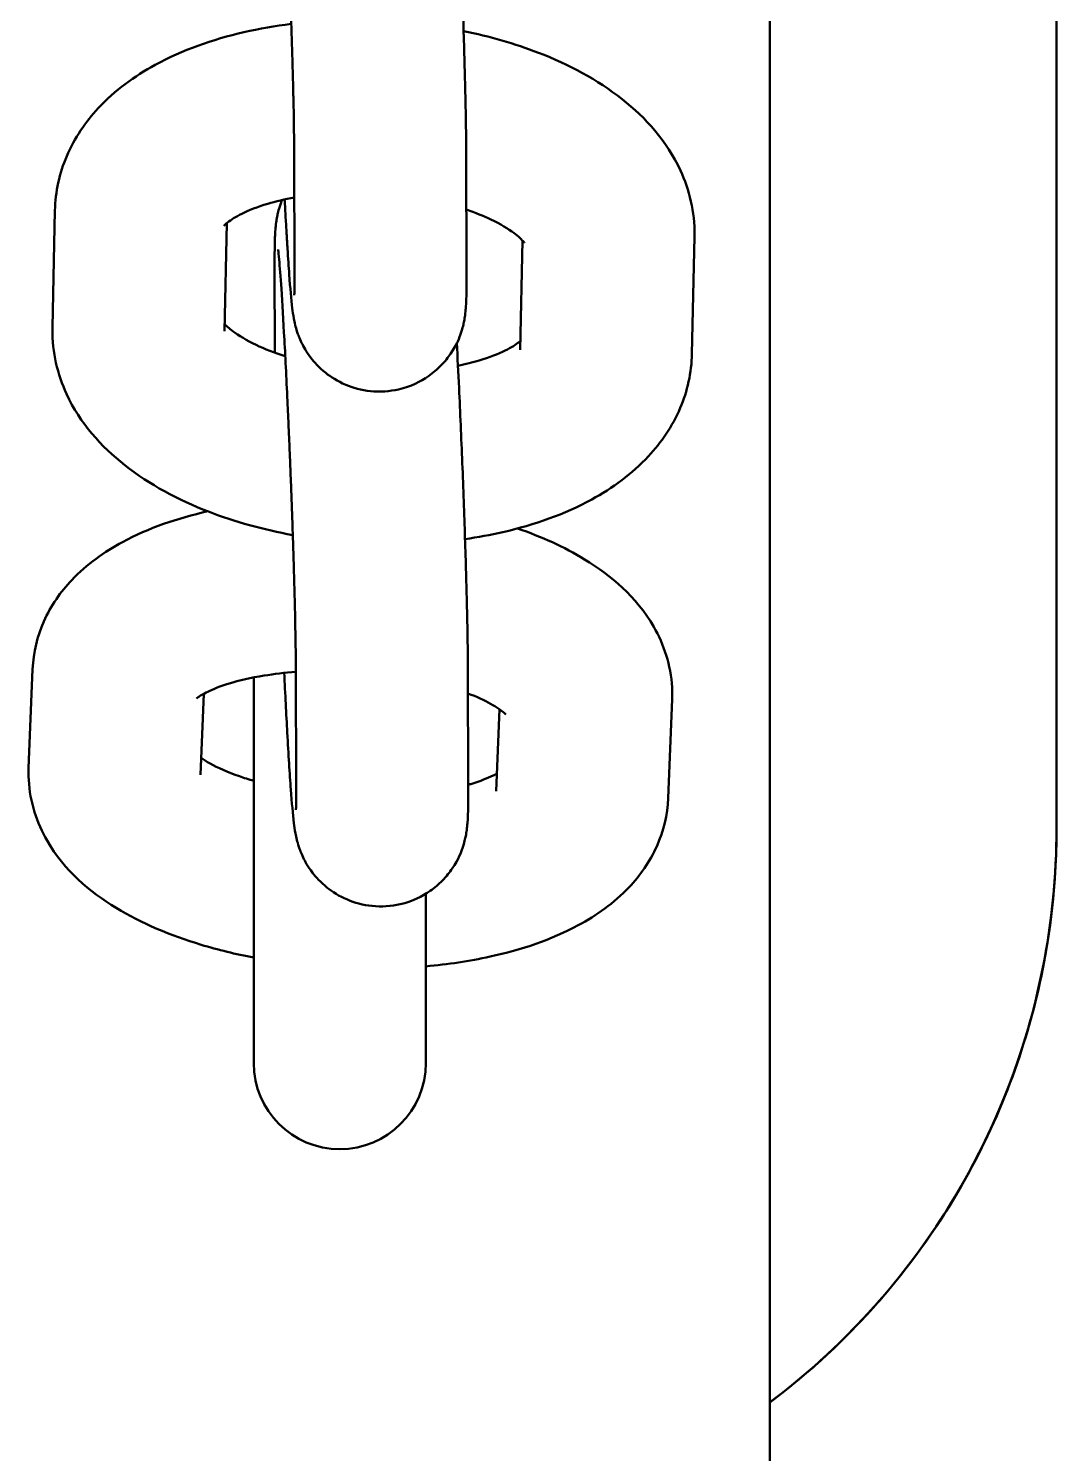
# Model space of a CAD drawing. Header units: millimetres. Extents: x 170 to 5770, y -1450 to 5650.
# Drawn here: x 2511.64 to 2547.5, y 2013.22 to 2062.91 of the extents above; entities that cross this region are included whole.
import ezdxf

# ---------------------------------------------------------------- set-up
doc = ezdxf.new("R2010")
doc.units = ezdxf.units.MM
doc.header["$LTSCALE"] = 10
doc.layers.add('Viditelná (ISO)', color=7, linetype='Continuous', lineweight=50)

# ---------------------------------------------------------------- blocks, each defined once
blk = doc.blocks.new('VVZ-VH101-2')
at = {"layer": 'Viditelná (ISO)'}
for p, q in [((2367.5, -3560.114), (2367.5, -3655)), ((2377.5, -3570.59), (2377.5, -3615)), ((2377.5, -3570.59), (2377.5, -3615)), ((2350.909, -3591.414), (2350.923, -3595.603)), ((2356.909, -3591.395), (2356.922, -3595.584)), ((2342.474, -3597.517), (2342.562, -3593.44)), ((2348.473, -3597.647), (2348.554, -3593.877)), ((2364.874, -3594.352), (2364.785, -3598.429)), ((2358.869, -3594.48), (2358.787, -3598.299)), ((2350.236, -3598.396), (2350.226, -3595.36)), ((2350.966, -3609.366), (2350.979, -3613.555)), ((2356.966, -3609.347), (2356.979, -3613.536)), ((2341.646, -3612.877), (2341.785, -3609.428)), ((2349.5, -3609.718), (2349.5, -3623.167)), ((2347.642, -3613.118), (2347.755, -3610.286)), ((2358.074, -3610.829), (2357.959, -3613.688)), ((2364.093, -3610.478), (2363.955, -3613.928)), ((2355.5, -3623.167), (2355.5, -3617.262))]:
    blk.add_line(p, q, dxfattribs=at)
blk.add_arc((2352.5, -3623.167), 3, 180, 0, dxfattribs=at)
for points, knots in [([(2350.289, -3576.842), (2350.289, -3576.842), (2350.291, -3576.853), (2350.3, -3576.925), (2350.312, -3577.041), (2350.348, -3577.442), (2350.375, -3577.793), (2350.437, -3578.716), (2350.473, -3579.318), (2350.548, -3580.69), (2350.587, -3581.465), (2350.634, -3582.483), (2350.643, -3582.689), (2350.661, -3583.108), (2350.671, -3583.32), (2350.689, -3583.747), (2350.698, -3583.962), (2350.715, -3584.389), (2350.724, -3584.601), (2350.74, -3585.026), (2350.748, -3585.238), (2350.764, -3585.664), (2350.772, -3585.877), (2350.787, -3586.299), (2350.794, -3586.509), (2350.808, -3586.921), (2350.814, -3587.123), (2350.827, -3587.521), (2350.833, -3587.717), (2350.844, -3588.103), (2350.85, -3588.294), (2350.86, -3588.667), (2350.865, -3588.849), (2350.874, -3589.202), (2350.878, -3589.372), (2350.896, -3590.192), (2350.905, -3590.763), (2350.909, -3591.282), (2350.909, -3591.35), (2350.909, -3591.414)], [3.880152, 3.880152, 3.880152, 3.880152, 3.93327, 3.93327, 4.093312, 4.093312, 4.3531, 4.3531, 4.656681, 4.656681, 4.970805, 4.970805, 5.049531, 5.049531, 5.129265, 5.129265, 5.208991, 5.208991, 5.287698, 5.287698, 5.366529, 5.366529, 5.446389, 5.446389, 5.526261, 5.526261, 5.605124, 5.605124, 5.683693, 5.683693, 5.763315, 5.763315, 5.842974, 5.842974, 5.921644, 5.921644, 6.234319, 6.234319, 6.283185, 6.283185, 6.283185, 6.283185]), ([(2356.525, -3580.104), (2356.551, -3580.603), (2356.577, -3581.131), (2356.642, -3582.521), (2356.681, -3583.407), (2356.751, -3585.178), (2356.783, -3586.062), (2356.837, -3587.744), (2356.86, -3588.54), (2356.893, -3589.973), (2356.904, -3590.607), (2356.908, -3591.221), (2356.909, -3591.31), (2356.909, -3591.395)], [4.719404, 4.719404, 4.719404, 4.719404, 4.929574, 4.929574, 5.252879, 5.252879, 5.575444, 5.575444, 5.898769, 5.898769, 6.225733, 6.225733, 6.283185, 6.283185, 6.283185, 6.283185]), ([(2342.562, -3593.44), (2342.577, -3592.784), (2342.725, -3592.132), (2343.246, -3590.905), (2343.633, -3590.346), (2344.657, -3589.244), (2345.334, -3588.756), (2347.01, -3587.84), (2348.053, -3587.473), (2349.695, -3587.097), (2350.247, -3587.002), (2350.808, -3586.933)], [3.141593, 3.141593, 3.141593, 3.141593, 3.336876, 3.336876, 3.551378, 3.551378, 3.834665, 3.834665, 4.204418, 4.204418, 4.384007, 4.384007, 4.384007, 4.384007]), ([(2356.819, -3587.179), (2357.724, -3587.363), (2358.6, -3587.614), (2360.495, -3588.348), (2361.482, -3588.872), (2363.172, -3590.203), (2363.903, -3591.007), (2364.693, -3592.714), (2364.881, -3593.493), (2364.874, -3594.308), (2364.874, -3594.33), (2364.874, -3594.352)], [5.013333, 5.013333, 5.013333, 5.013333, 5.304577, 5.304577, 5.681159, 5.681159, 6.040578, 6.040578, 6.276645, 6.276645, 6.283185, 6.283185, 6.283185, 6.283185]), ([(2348.452, -3593.976), (2348.452, -3593.976), (2348.493, -3593.924), (2348.696, -3593.766), (2348.86, -3593.658), (2349.322, -3593.431), (2349.628, -3593.309), (2350.266, -3593.119), (2350.579, -3593.044), (2350.914, -3592.983)], [3.4775297, 3.4775297, 3.4775297, 3.4775297, 3.6761926, 3.6761926, 3.881504, 3.881504, 4.1036292, 4.1036292, 4.2794932, 4.2794932, 4.2794932, 4.2794932]), ([(2350.226, -3595.36), (2350.226, -3595.227), (2350.226, -3595.103), (2350.227, -3594.869), (2350.229, -3594.761), (2350.232, -3594.558), (2350.235, -3594.464), (2350.242, -3594.282), (2350.246, -3594.196), (2350.259, -3594.026), (2350.266, -3593.952), (2350.288, -3593.793), (2350.297, -3593.73), (2350.333, -3593.551), (2350.355, -3593.434), (2350.444, -3593.179), (2350.462, -3593.128), (2350.485, -3593.071)], [3.1415927, 3.1415927, 3.1415927, 3.1415927, 3.2313879, 3.2313879, 3.321425, 3.321425, 3.4104502, 3.4104502, 3.4974033, 3.4974033, 3.5576948, 3.5576948, 3.5886879, 3.5886879, 3.6240725, 3.6240725, 3.6317634, 3.6317634, 3.6317634, 3.6317634]), ([(2356.922, -3595.584), (2356.923, -3595.716), (2356.923, -3595.841), (2356.921, -3596.074), (2356.92, -3596.183), (2356.917, -3596.386), (2356.914, -3596.48), (2356.907, -3596.662), (2356.903, -3596.748), (2356.889, -3596.917), (2356.883, -3596.991), (2356.861, -3597.151), (2356.852, -3597.213), (2356.816, -3597.392), (2356.794, -3597.51), (2356.667, -3597.874), (2356.603, -3598.079), (2356.28, -3598.555), (2356.172, -3598.698), (2355.902, -3598.971), (2355.765, -3599.092), (2355.33, -3599.395), (2354.975, -3599.576), (2354.239, -3599.746), (2353.894, -3599.768), (2353.251, -3599.702), (2352.955, -3599.618), (2352.412, -3599.389), (2352.184, -3599.238), (2351.759, -3598.901), (2351.607, -3598.723), (2351.314, -3598.342), (2351.231, -3598.179), (2351.085, -3597.877), (2351.046, -3597.764), (2350.981, -3597.569), (2350.961, -3597.495), (2350.922, -3597.337), (2350.909, -3597.27), (2350.87, -3597.06), (2350.856, -3596.956), (2350.803, -3596.522), (2350.772, -3596.154), (2350.727, -3595.534), (2350.717, -3595.392), (2350.696, -3595.092), (2350.686, -3594.933), (2350.665, -3594.599), (2350.654, -3594.425), (2350.633, -3594.066), (2350.622, -3593.881), (2350.599, -3593.483), (2350.588, -3593.27), (2350.576, -3593.051)], [0, 0, 0, 0, 0.089795, 0.089795, 0.179832, 0.179832, 0.268858, 0.268858, 0.355811, 0.355811, 0.416102, 0.416102, 0.447095, 0.447095, 0.48248, 0.48248, 0.508631, 0.508631, 0.517804, 0.517804, 0.524248, 0.524248, 0.534061, 0.534061, 0.54131, 0.54131, 0.548453, 0.548453, 0.556986, 0.556986, 0.56903, 0.56903, 0.588136, 0.588136, 0.613726, 0.613726, 0.642989, 0.642989, 0.6874, 0.6874, 0.797745, 0.797745, 1.111904, 1.111904, 1.198391, 1.198391, 1.286238, 1.286238, 1.374214, 1.374214, 1.461022, 1.461022, 1.55468, 1.55468, 1.55468, 1.55468]), ([(2356.916, -3593.404), (2357.23, -3593.511), (2357.516, -3593.627), (2358.105, -3593.907), (2358.378, -3594.074), (2358.745, -3594.348), (2358.853, -3594.459), (2358.93, -3594.552), (2358.941, -3594.57), (2358.941, -3594.57)], [5.236944, 5.236944, 5.236944, 5.236944, 5.4149158, 5.4149158, 5.6541598, 5.6541598, 5.868574, 5.868574, 5.9821059, 5.9821059, 5.9821059, 5.9821059]), ([(2350.346, -3594.794), (2350.346, -3594.794), (2350.348, -3594.805), (2350.357, -3594.877), (2350.369, -3594.993), (2350.405, -3595.395), (2350.432, -3595.745), (2350.494, -3596.668), (2350.53, -3597.27), (2350.605, -3598.642), (2350.644, -3599.418), (2350.69, -3600.435), (2350.7, -3600.641), (2350.718, -3601.06), (2350.727, -3601.273), (2350.746, -3601.7), (2350.755, -3601.914), (2350.772, -3602.341), (2350.78, -3602.554), (2350.797, -3602.979), (2350.805, -3603.191), (2350.821, -3603.616), (2350.829, -3603.829), (2350.843, -3604.252), (2350.851, -3604.461), (2350.865, -3604.873), (2350.871, -3605.075), (2350.884, -3605.473), (2350.89, -3605.669), (2350.901, -3606.055), (2350.907, -3606.246), (2350.917, -3606.619), (2350.922, -3606.802), (2350.93, -3607.154), (2350.935, -3607.324), (2350.953, -3608.145), (2350.962, -3608.715), (2350.966, -3609.235), (2350.966, -3609.302), (2350.966, -3609.366)], [3.880152, 3.880152, 3.880152, 3.880152, 3.93327, 3.93327, 4.093312, 4.093312, 4.3531, 4.3531, 4.656681, 4.656681, 4.970805, 4.970805, 5.049531, 5.049531, 5.129265, 5.129265, 5.208991, 5.208991, 5.287698, 5.287698, 5.366529, 5.366529, 5.446389, 5.446389, 5.526261, 5.526261, 5.605124, 5.605124, 5.683693, 5.683693, 5.763315, 5.763315, 5.842974, 5.842974, 5.921644, 5.921644, 6.234319, 6.234319, 6.283185, 6.283185, 6.283185, 6.283185]), ([(2350.923, -3595.603), (2350.924, -3595.983), (2350.918, -3596.268), (2350.913, -3596.375), (2350.913, -3596.384), (2350.913, -3596.384)], [0, 0, 0, 0, 0.289523, 0.289523, 0.3378175, 0.3378175, 0.3378175, 0.3378175]), ([(2350.597, -3598.52), (2350.218, -3598.399), (2349.875, -3598.263), (2349.242, -3597.962), (2348.97, -3597.795), (2348.635, -3597.546), (2348.537, -3597.453), (2348.478, -3597.389)], [8.3477263, 8.3477263, 8.3477263, 8.3477263, 8.5565085, 8.5565085, 8.7957524, 8.7957524, 8.9700058, 8.9700058, 8.9700058, 8.9700058]), ([(2350.861, -3604.755), (2349.838, -3604.566), (2348.848, -3604.294), (2346.852, -3603.522), (2345.865, -3602.998), (2344.175, -3601.666), (2343.444, -3600.863), (2342.655, -3599.156), (2342.466, -3598.376), (2342.473, -3597.561), (2342.473, -3597.539), (2342.474, -3597.517)], [8.119438, 8.119438, 8.119438, 8.119438, 8.44617, 8.44617, 8.822751, 8.822751, 9.18217, 9.18217, 9.418237, 9.418237, 9.424778, 9.424778, 9.424778, 9.424778]), ([(2356.581, -3598.056), (2356.608, -3598.555), (2356.634, -3599.084), (2356.699, -3600.473), (2356.738, -3601.36), (2356.808, -3603.131), (2356.84, -3604.015), (2356.894, -3605.696), (2356.917, -3606.492), (2356.95, -3607.926), (2356.961, -3608.56), (2356.965, -3609.174), (2356.966, -3609.262), (2356.966, -3609.347)], [4.719404, 4.719404, 4.719404, 4.719404, 4.929574, 4.929574, 5.252879, 5.252879, 5.575444, 5.575444, 5.898769, 5.898769, 6.225733, 6.225733, 6.283185, 6.283185, 6.283185, 6.283185]), ([(2358.793, -3597.992), (2358.782, -3598.002), (2358.769, -3598.013), (2358.652, -3598.104), (2358.487, -3598.211), (2358.026, -3598.439), (2357.72, -3598.56), (2357.136, -3598.734), (2356.887, -3598.797), (2356.622, -3598.85)], [6.7901551, 6.7901551, 6.7901551, 6.7901551, 6.8177853, 6.8177853, 7.0230966, 7.0230966, 7.2452218, 7.2452218, 7.3877024, 7.3877024, 7.3877024, 7.3877024]), ([(2364.785, -3598.429), (2364.771, -3599.085), (2364.623, -3599.738), (2364.101, -3600.964), (2363.714, -3601.524), (2362.69, -3602.625), (2362.014, -3603.113), (2360.338, -3604.03), (2359.295, -3604.397), (2357.757, -3604.749), (2357.316, -3604.829), (2356.868, -3604.893)], [6.283185, 6.283185, 6.283185, 6.283185, 6.478469, 6.478469, 6.692971, 6.692971, 6.976258, 6.976258, 7.346011, 7.346011, 7.49041, 7.49041, 7.49041, 7.49041]), ([(2341.785, -3609.428), (2341.808, -3608.847), (2341.95, -3608.274), (2342.424, -3607.204), (2342.769, -3606.725), (2343.684, -3605.759), (2344.286, -3605.34), (2345.835, -3604.505), (2346.83, -3604.168), (2347.896, -3603.926)], [3.1415927, 3.1415927, 3.1415927, 3.1415927, 3.306848, 3.306848, 3.4926838, 3.4926838, 3.7545165, 3.7545165, 4.128842, 4.128842, 4.128842, 4.128842]), ([(2358.704, -3604.522), (2359.538, -3604.813), (2360.32, -3605.164), (2361.974, -3606.174), (2362.837, -3606.885), (2363.799, -3608.555), (2364.05, -3609.288), (2364.097, -3610.204), (2364.098, -3610.341), (2364.093, -3610.478)], [5.3211282, 5.3211282, 5.3211282, 5.3211282, 5.6249793, 5.6249793, 6.0211675, 6.0211675, 6.2441021, 6.2441021, 6.2831853, 6.2831853, 6.2831853, 6.2831853]), ([(2347.502, -3610.453), (2347.502, -3610.453), (2347.519, -3610.437), (2347.614, -3610.367), (2347.73, -3610.294), (2348.083, -3610.124), (2348.336, -3610.024), (2348.987, -3609.825), (2349.401, -3609.729), (2350.206, -3609.597), (2350.579, -3609.553), (2350.967, -3609.523)], [3.5215806, 3.5215806, 3.5215806, 3.5215806, 3.6252632, 3.6252632, 3.8038587, 3.8038587, 4.0081503, 4.0081503, 4.2432621, 4.2432621, 4.4223879, 4.4223879, 4.4223879, 4.4223879]), ([(2356.979, -3613.536), (2356.981, -3614.062), (2356.984, -3614.391), (2356.946, -3614.869), (2356.94, -3614.944), (2356.918, -3615.103), (2356.908, -3615.165), (2356.873, -3615.345), (2356.851, -3615.462), (2356.724, -3615.826), (2356.66, -3616.032), (2356.337, -3616.507), (2356.229, -3616.65), (2355.959, -3616.923), (2355.822, -3617.044), (2355.387, -3617.347), (2355.032, -3617.528), (2354.296, -3617.698), (2353.951, -3617.72), (2353.308, -3617.654), (2353.012, -3617.57), (2352.469, -3617.341), (2352.241, -3617.191), (2351.816, -3616.853), (2351.663, -3616.675), (2351.371, -3616.295), (2351.288, -3616.131), (2351.141, -3615.829), (2351.103, -3615.716), (2351.038, -3615.521), (2351.018, -3615.447), (2350.979, -3615.29), (2350.966, -3615.222), (2350.927, -3615.012), (2350.913, -3614.908), (2350.86, -3614.474), (2350.829, -3614.107), (2350.753, -3613.08), (2350.711, -3612.41), (2350.632, -3611.006), (2350.596, -3610.303), (2350.56, -3609.56)], [0, 0, 0, 0, 0.355811, 0.355811, 0.416102, 0.416102, 0.447095, 0.447095, 0.48248, 0.48248, 0.508631, 0.508631, 0.517804, 0.517804, 0.524248, 0.524248, 0.534061, 0.534061, 0.54131, 0.54131, 0.548453, 0.548453, 0.556986, 0.556986, 0.56903, 0.56903, 0.588136, 0.588136, 0.613726, 0.613726, 0.642989, 0.642989, 0.6874, 0.6874, 0.797745, 0.797745, 1.111904, 1.111904, 1.461022, 1.461022, 1.749928, 1.749928, 1.749928, 1.749928]), ([(2356.969, -3610.275), (2357.28, -3610.394), (2357.547, -3610.519), (2357.981, -3610.757), (2358.139, -3610.871), (2358.272, -3610.985), (2358.295, -3611.012), (2358.295, -3611.012)], [5.3708851, 5.3708851, 5.3708851, 5.3708851, 5.5711917, 5.5711917, 5.785039, 5.785039, 5.9130582, 5.9130582, 5.9130582, 5.9130582]), ([(2349.5, -3613.324), (2349.324, -3613.273), (2349.156, -3613.219), (2348.588, -3613.02), (2348.241, -3612.864), (2347.855, -3612.651), (2347.748, -3612.585), (2347.665, -3612.527)], [2.0863768, 2.0863768, 2.0863768, 2.0863768, 2.1820442, 2.1820442, 2.4295991, 2.4295991, 2.5513441, 2.5513441, 2.5513441, 2.5513441]), ([(2349.5, -3619.489), (2348.869, -3619.367), (2348.255, -3619.217), (2346.591, -3618.713), (2345.596, -3618.3), (2343.765, -3617.182), (2342.903, -3616.471), (2341.94, -3614.8), (2341.689, -3614.068), (2341.642, -3613.152), (2341.641, -3613.015), (2341.646, -3612.877)], [1.895327, 1.895327, 1.895327, 1.895327, 2.104532, 2.104532, 2.483387, 2.483387, 2.879575, 2.879575, 3.102509, 3.102509, 3.141593, 3.141593, 3.141593, 3.141593]), ([(2357.984, -3613.07), (2357.943, -3613.092), (2357.896, -3613.116), (2357.656, -3613.232), (2357.403, -3613.332), (2357.061, -3613.437), (2357.02, -3613.449), (2356.979, -3613.46)], [0.6066804, 0.6066804, 0.6066804, 0.6066804, 0.662266, 0.662266, 0.8665576, 0.8665576, 0.8932785, 0.8932785, 0.8932785, 0.8932785]), ([(2350.979, -3613.555), (2350.981, -3613.935), (2350.975, -3614.221), (2350.97, -3614.327), (2350.97, -3614.336), (2350.97, -3614.336)], [0, 0, 0, 0, 0.289523, 0.289523, 0.3378175, 0.3378175, 0.3378175, 0.3378175]), ([(2363.955, -3613.928), (2363.931, -3614.509), (2363.789, -3615.081), (2363.315, -3616.152), (2362.97, -3616.631), (2362.056, -3617.597), (2361.453, -3618.016), (2359.875, -3618.866), (2358.845, -3619.21), (2357.02, -3619.612), (2356.27, -3619.724), (2355.5, -3619.793)], [0, 0, 0, 0, 0.165255, 0.165255, 0.351091, 0.351091, 0.612924, 0.612924, 0.999293, 0.999293, 1.25122, 1.25122, 1.25122, 1.25122]), ([(2367.494, -3635.002), (2369.974, -3633.141), (2372.103, -3630.823), (2376.198, -3624.226), (2377.5, -3619.618), (2377.5, -3615)], [-1.852762, -1.852762, -1.852762, -1.852762, -1.111933, -1.111933, 0, 0, 0, 0]), ([(2367.498, -3635.001), (2370.287, -3632.907), (2372.624, -3630.237), (2375.602, -3624.908), (2376.51, -3622.443), (2377.34, -3618.263), (2377.5, -3616.624), (2377.5, -3615)], [-1.848841, -1.848841, -1.848841, -1.848841, -1.016593, -1.016593, -0.390997, -0.390997, 0, 0, 0, 0])]:
    blk.add_open_spline(points, degree=3, knots=knots, dxfattribs=at)

msp = doc.modelspace()

# ---------------------------------------------------------------- block references
msp.add_blockref('VVZ-VH101-2', (170, 5650))

doc.saveas('drawing.dxf')
